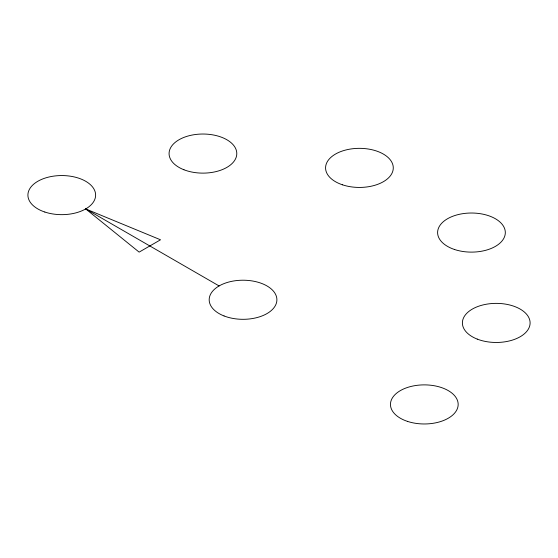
<?xml version="1.0" encoding="UTF-8"?>
<svg xmlns="http://www.w3.org/2000/svg" width="558" height="558" viewBox="0 0 558 558"><rect width="100%" height="100%" fill="white"/><g stroke="black" fill="none" stroke-linecap="round" stroke-linejoin="round"><path stroke-width="0.84" d="M85.702 208.929L160.523 239.787L139.144 252.125L85.702 208.929L219.092 285.94M407.382 421.353A33.857 19.551 0 0 0 458.167 404.424A33.857 19.551 0 0 0 407.382 387.496A33.857 19.551 0 0 0 407.382 421.353M477.264 339.111A33.857 19.551 0 0 0 530.016 324.31A33.857 19.551 0 0 0 481.449 305.338A33.857 19.551 0 0 0 477.264 339.111M454.526 249.496A33.857 19.551 0 0 0 505.318 232.567A33.857 19.551 0 0 0 454.526 215.639A33.857 19.551 0 0 0 454.526 249.496M342.493 184.817A33.857 19.551 0 0 0 393.278 167.888A33.857 19.551 0 0 0 342.493 150.96A33.857 19.551 0 0 0 342.493 184.817M183.952 169.765A33.857 19.551 0 0 0 236.704 154.971A33.857 19.551 0 0 0 188.137 135.992A33.857 19.551 0 0 0 183.952 169.765M44.828 212.033A33.857 19.551 0 0 0 95.62 195.105A33.857 19.551 0 0 0 44.828 178.176A33.857 19.551 0 0 0 44.828 212.033M224.058 315.954A33.857 19.551 0 0 0 276.81 301.16A33.857 19.551 0 0 0 228.243 282.181A33.857 19.551 0 0 0 224.058 315.954"/></g></svg>
